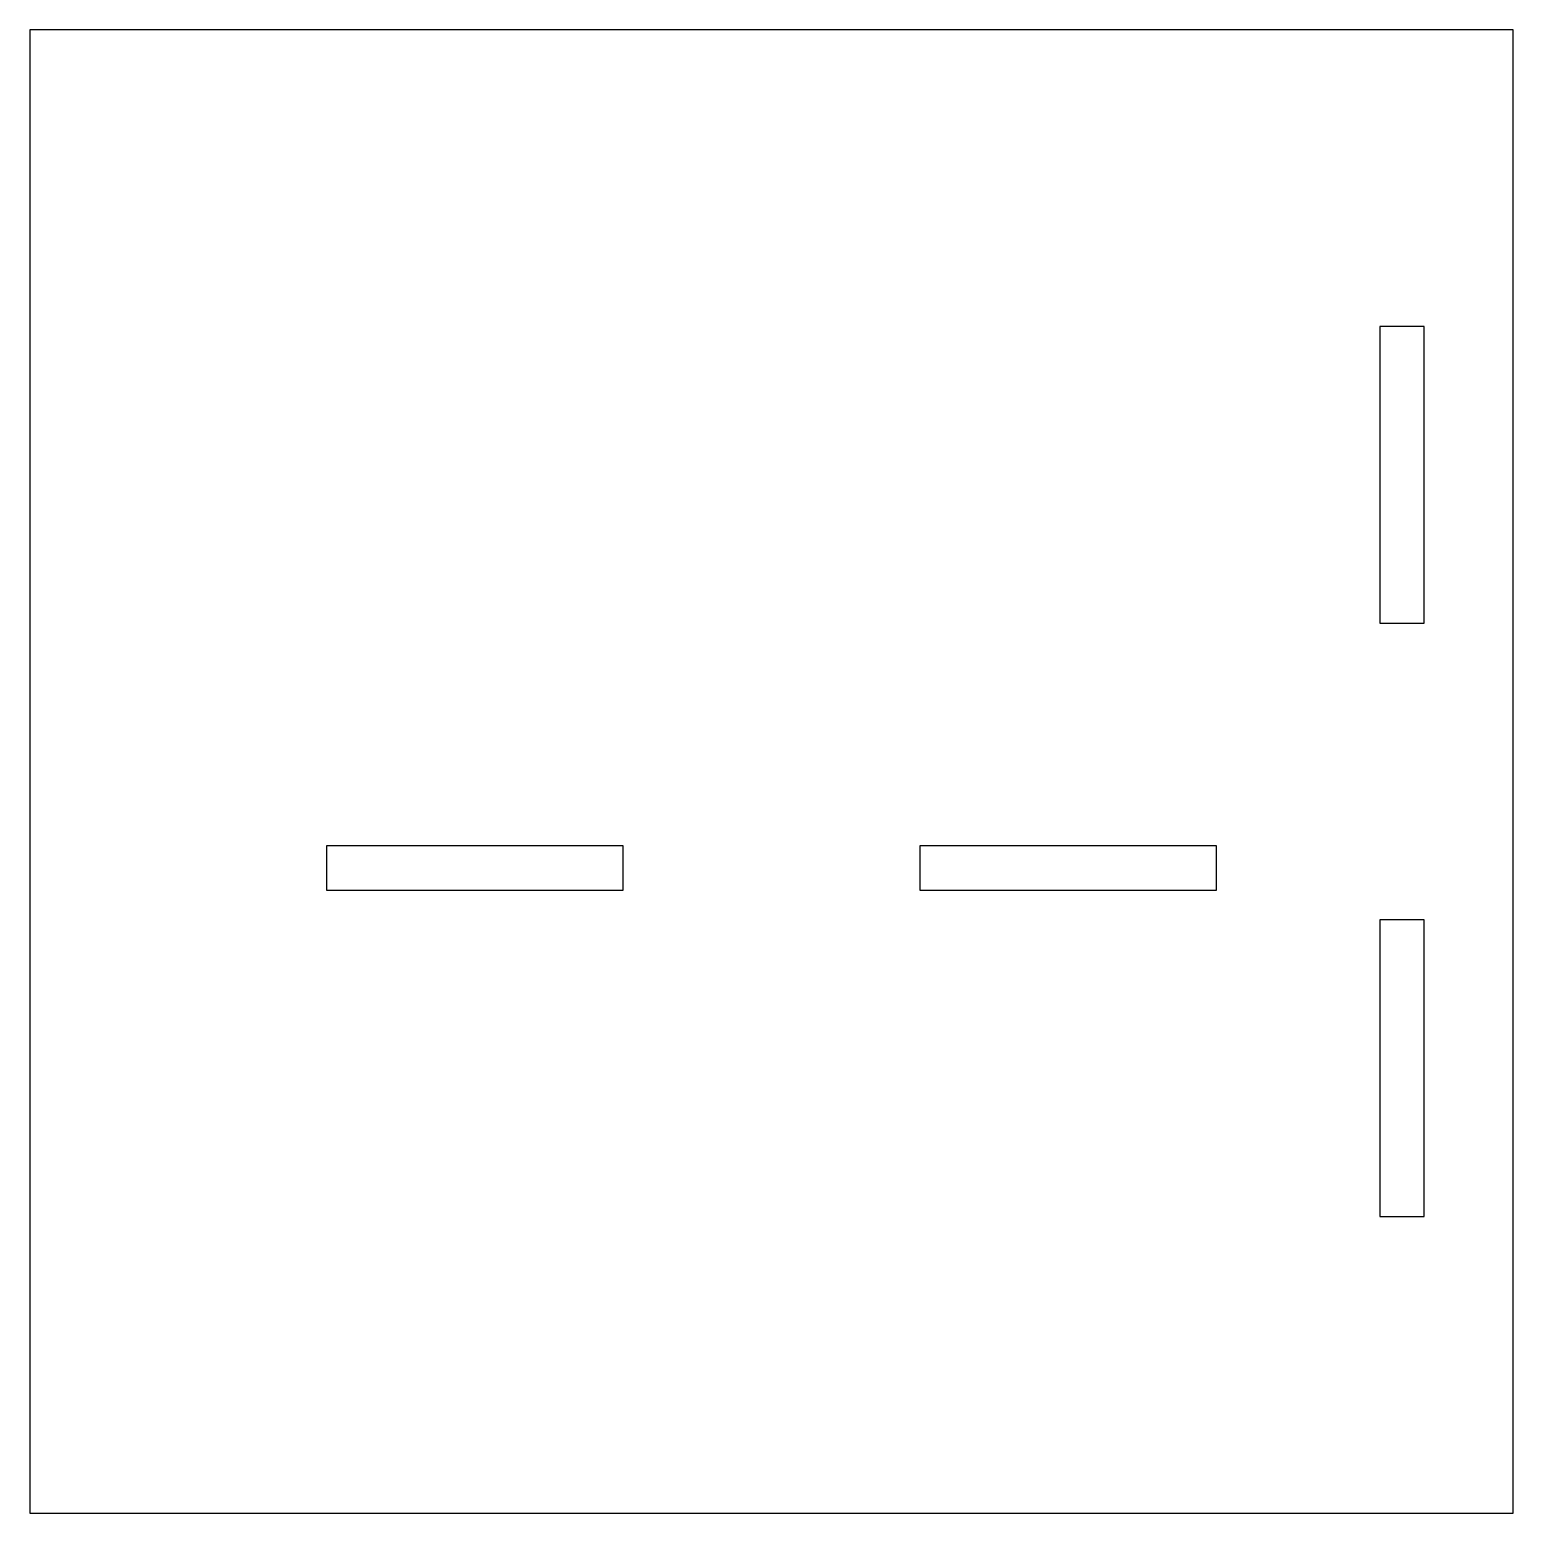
# Model space of a CAD drawing. Header units: millimetres. Extents: x 0 to 100, y -1 to 99.
import ezdxf

# ---------------------------------------------------------------- set-up
doc = ezdxf.new("R2010")
doc.units = ezdxf.units.MM
doc.layers.add('Shape2DView', color=7, linetype='CONTINUOUS')

msp = doc.modelspace()

# ---------------------------------------------------------------- linework, layer by layer
at = {"layer": 'Shape2DView'}
for p, q in [((0, 99.426441), (0, -0.573559)), ((100, 99.426441), (0, 99.426441)), ((100, -0.573559), (100, 99.426441)), ((91, 79.426441), (91, 59.426441)), ((94, 79.426441), (91, 79.426441)), ((94, 59.426441), (94, 79.426441)), ((91, 59.426441), (94, 59.426441)), ((20, 44.426441), (20, 41.426441)), ((40, 44.426441), (20, 44.426441)), ((40, 41.426441), (40, 44.426441)), ((60, 44.426441), (60, 41.426441)), ((80, 44.426441), (60, 44.426441)), ((80, 41.426441), (80, 44.426441)), ((20, 41.426441), (40, 41.426441)), ((60, 41.426441), (80, 41.426441)), ((91, 39.426441), (91, 19.426441)), ((94, 39.426441), (91, 39.426441)), ((94, 19.426441), (94, 39.426441)), ((91, 19.426441), (94, 19.426441)), ((0, -0.573559), (100, -0.573559))]:
    msp.add_line(p, q, dxfattribs=at)

doc.saveas('drawing.dxf')
